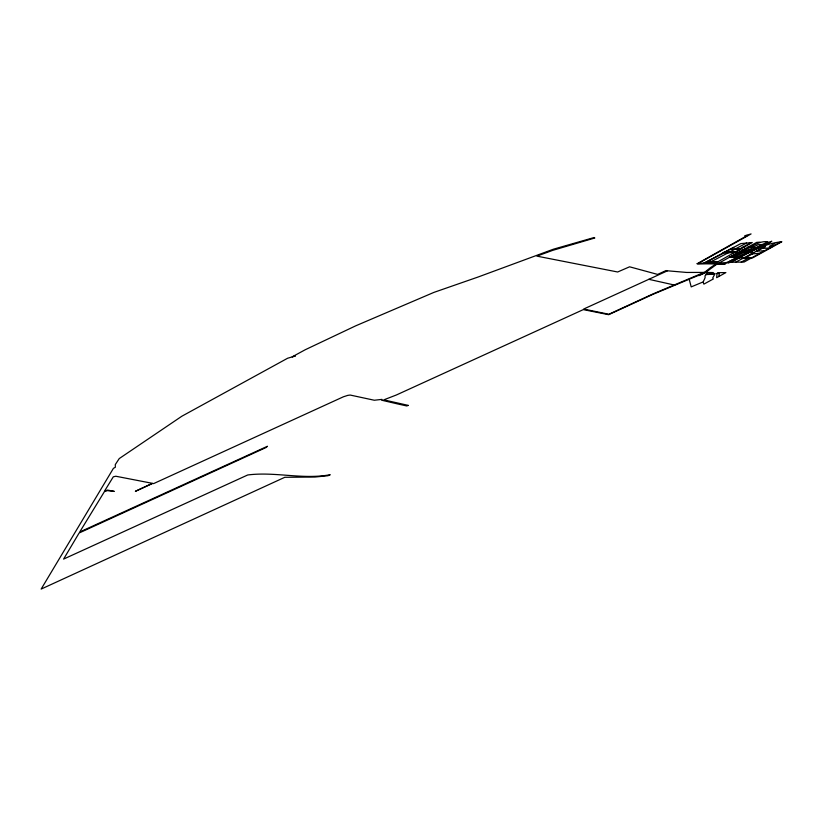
<?xml version="1.0" encoding="UTF-8"?>
<svg xmlns="http://www.w3.org/2000/svg" width="823" height="823" viewBox="0 0 823 823"><rect width="100%" height="100%" fill="white"/><g stroke="black" fill="none" stroke-linecap="round" stroke-linejoin="round"><path stroke-width="1.23" d="M698.902 275.684L706.556 272.146L707.554 273.02L705.013 275.849C706.124 278.853 701.587 281.384 703.871 284.13L713.335 278.966L712.718 277.999L715.146 273.514L709.879 273.514M718.788 276.497L719.405 273.617L716.998 273.565L716.668 277.69L725.876 272.598L717.687 272.68L716.998 273.565M736.091 251.622L725.32 251.807L740.772 243.618L752.263 242.518L714.086 263.936L697.143 263.72L747.335 235.491L744.866 235.728L751.09 233.927L698.151 263.483L716.463 262.64M718.87 263.134L727.563 262.444L724.528 264.204L717.347 263.998L729.569 257.218L736.996 257.424L748.23 251.663L739.321 251.879L729.826 257.085L732.871 257.033L742.953 251.776M748.23 251.663L739.321 251.879C749.259 250.038 757.109 240.285 768.003 241.736L762.355 244.524M750.926 242.641L739.651 248.999L729.703 249.482M726.781 262.506L769.505 243.001L768.703 242.898L771.799 241.252L759.752 246.478L740.114 256.581M756.358 251.241L765.421 246.478L735.618 262.177L731.493 262.249C747.449 253.494 763.466 243.402 781.85 241.767L752.747 257.805L744.424 258.36L752.273 253.916L751.142 254.019L760.01 253.217L780.379 242.055M724.065 252.887L703.871 263.226L733.694 247.404M760.01 253.217L744.074 262.043L735.618 262.177M741.256 262.095L749.208 257.692L752.16 257.558M740.062 251.468L756.687 242.374L760.061 242.178M730.351 251.612L734.774 249.235L741.173 248.927L734.929 252.548L722.687 252.928M734.774 249.235L746.482 243.073M738.581 257.825L729.672 262.588L727.758 262.763L741.708 256.179L737.871 257.794M774.793 243.474L769.32 246.396L772.859 246.18L769.556 247.99L761.584 248.474M760.596 247.198L765.267 245.449L764.577 245.501M745.052 251.725L734.291 257.362L736.996 257.424L729.764 261.21M742.891 251.262L746.461 251.087L753.251 247.538L756.203 247.661L762.468 244.524L758.148 244.698L752.716 247.394L749.948 247.414L753.22 247.137M708.058 261.457L711.391 261.519L729.435 252.177L735.392 252.044M729.826 257.085L738.54 252.61L737.892 252.661M728.16 262.732L737.593 257.908M758.652 247.023L749.691 250.912L746.461 251.087M752.263 249.616L756.203 247.661M648.822 279.316L667.474 270.798L686.742 272.454L705.62 272.413L717.111 263.998L716.02 263.977L710.352 267.712L704.9 272.084L653.174 293.842L608.876 314.242L583.651 309.047L648.822 279.316L674.757 285.118M732.871 257.033L732.285 257.29L733.406 257.332M705.62 272.413L652.69 294.449L608.639 314.695L583.301 309.613L396.326 395.009L383.755 399.865L408.362 405.41L406.706 405.945L397.344 403.867L381.625 400.204L382.016 399.381L374.331 400.245L350.186 395.05L347.82 395.369L343.407 396.789L153.613 483.605L152.687 483.42L135.363 491.31L152.378 483.327L115.837 476.239L113.296 476.815L104.49 491.156L107.535 490.086L114.263 491.372L107.144 490.611L104.418 491.619L79.708 532.018L267.454 446.272L266.107 447.496L79.121 532.995L63.597 559.084L247.713 474.974C275.098 471.445 302.699 479.84 330.208 474.717L328.007 475.735L314.931 477.042L284.82 477.289L41.15 589.073L113.43 468.328L115.343 467.269L115.302 464.573L119.242 458.576L181.904 416.191L287.618 358.242L295.344 355.978L292.237 356.812L305.251 349.734L355.649 325.857L433.916 292.391L478.06 277.032L553.293 249.246L594.155 237.518L594.834 237.991L552.758 250.336L536.915 256.138L617.662 271.991L629.585 266.806L657.608 274.409L666.044 270.561L667.474 270.798M703.326 281.847L691.207 286.898L689.335 279.758M756.965 247.908L759.228 247.538M718.89 264.049L725.073 263.895M757.088 251.19L764.577 250.717M748.92 249.801L755.421 249.441M715.794 263.01L697.143 263.72M742.572 250.089L745.113 249.986M749.208 257.692L739.105 257.897M735.865 252.033L723.767 252.311L729.435 252.177M747.798 247.229L750.411 247.178M749.619 252.568L753.796 252.496M714.426 274.213L706.165 274.553L713.263 272.567L706.895 272.444L707.554 273.02M742.603 247.301L744.548 247.281M744.949 248.783L747.14 248.803M762.705 246.797L764.721 246.818M711.391 261.519L718.284 261.642M748.004 252.507L748.899 252.589M732.871 249.328L734.116 249.585M752.716 247.394L753.251 247.538"/></g></svg>
